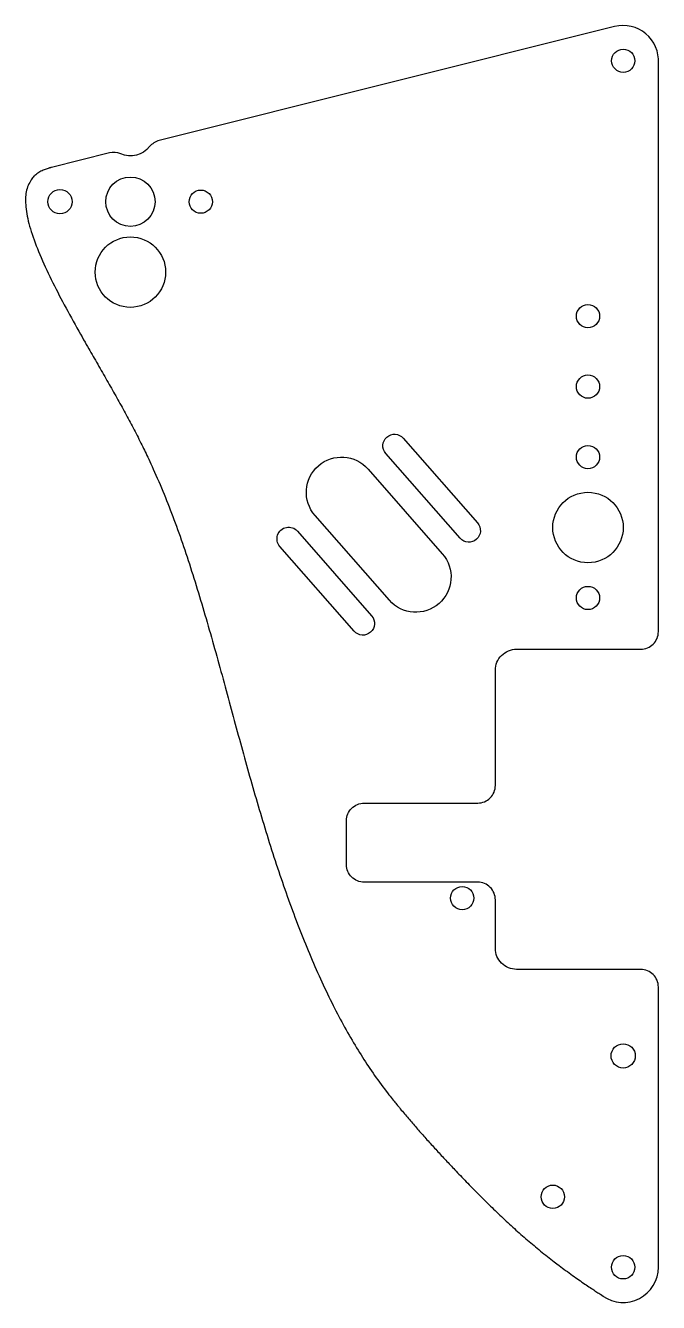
# Model space of a CAD drawing. Header units: inches. Extents: x -3.56 to 0.94, y -8.5 to 0.56.
import ezdxf

# ---------------------------------------------------------------- set-up
doc = ezdxf.new("R2010")
doc.units = ezdxf.units.IN
doc.header["$MEASUREMENT"] = 0

msp = doc.modelspace()

# ---------------------------------------------------------------- linework, layer by layer
msp.add_lwpolyline([(0.5432, -8.4542, 0.608256), (0.9375, -8.25), (0.9375, -6.2612, 0.414214), (0.8125, -6.1362), (-0.0704, -6.1362, -0.414214), (-0.2204, -5.9862), (-0.2204, -5.6424, 0.414214), (-0.3454, -5.5174), (-1.1525, -5.5174, -0.414214), (-1.2775, -5.3924), (-1.2775, -5.0806, -0.414214), (-1.1525, -4.9556), (-0.3454, -4.9556, 0.414214), (-0.2204, -4.8306), (-0.2204, -4.0138, -0.414214), (-0.0704, -3.8638), (0.8126, -3.8638, 0.414214), (0.9376, -3.7388), (0.9376, 0.2966, 0.50875), (0.6269, 0.555), (-2.6087, -0.2539, 0.163976), (-2.676, -0.297, -0.337014), (-2.8815, -0.3483, 0.163976), (-2.9611, -0.3419), (-3.3731, -0.445)], format="xyb")
for points in [[(-0.4711, -3.0762), (-0.9986, -2.4747, -1), (-0.8745, -2.3659), (-0.3471, -2.9674, -1)], [(-1.5005, -2.9148, -1), (-1.1245, -2.5852), (-0.5971, -3.1867, -1), (-0.973, -3.5163)], [(-1.7505, -3.1341, -1), (-1.6264, -3.0253), (-1.0989, -3.6268, -1), (-1.223, -3.7355)]]:
    msp.add_lwpolyline(points, format="xyb", close=True)
for centre, radius in [((0.6881, 0.3127), 0.0825), ((-2.8125, -0.6875), 0.175), ((-3.3125, -0.6875), 0.086), ((-2.3125, -0.6875), 0.0825), ((-2.8125, -1.1875), 0.25), ((0.4375, -1.5), 0.0825), ((0.4375, -2), 0.0825), ((0.4375, -2.5), 0.0825), ((0.4375, -3), 0.25), ((0.4375, -3.5), 0.0825), ((-0.4558, -5.6299), 0.0825), ((0.6875, -6.75), 0.086), ((0.1875, -7.75), 0.083), ((0.6875, -8.25), 0.083)]:
    msp.add_circle(centre, radius)
msp.add_open_spline([(-3.3731, -0.445), (-3.4419, -0.4622), (-3.7919, -0.5497), (-3.0913, -1.7896), (-2.5617, -2.6062), (-2.1542, -4.0375), (-1.8031, -5.4516), (-1.251, -6.7737), (-0.6732, -7.3768), (0, -8.1201), (0.4928, -8.4186), (0.5432, -8.4542)], degree=4)

doc.saveas('drawing.dxf')
